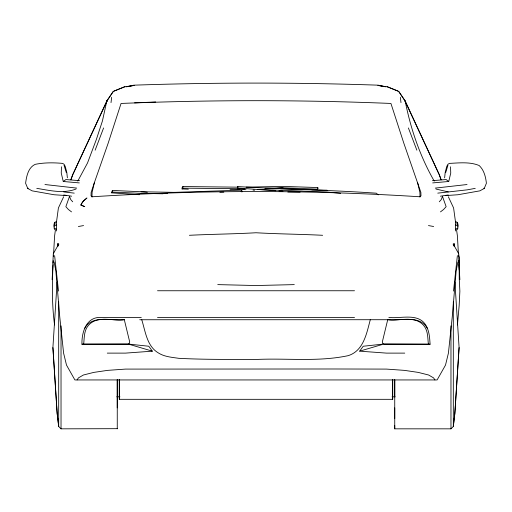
<?xml version="1.0" encoding="UTF-8"?>
<svg xmlns="http://www.w3.org/2000/svg" width="512" height="512" viewBox="0 0 512 512"><rect width="100%" height="100%" fill="white"/><g stroke="black" fill="none" stroke-linecap="round" stroke-linejoin="round"><path stroke-width="0.77" d="M117.261 428.678L61.03 428.832L58.688 426.49L58.688 301.939M61.03 428.832L61.03 325.862M119.309 379.603L119.328 399.322L392.666 399.322L392.659 379.597M392.666 399.322L392.691 379.603M454.899 282.067L459.091 347.565L454.848 413.51L453.312 426.49L450.97 428.832L394.739 428.832L394.739 425.446M394.739 418.682L394.746 380.397M52.838 263.283L53.318 253.683L58.81 243.987L58.406 245.44M91.968 197.05L92.083 192.454L94.413 182.522L108.147 143.245L121.056 103.45C210.944 99.776 301.043 99.776 390.931 103.45L403.84 143.245L420.87 192.371L420.986 195.834L419.629 196.762C310.675 189.824 201.344 189.83 92.39 196.762L91.034 195.834L91.142 192.371L94.413 182.522M56.397 230.97L56.544 221.542L54.88 222.291L54.035 224L53.939 226.362M61.485 166.797L61.248 173.075L63.258 181.485L79.315 182.906M54.81 229.741L54.125 228.038L54.221 225.76L55.059 224L54.88 222.291M52.128 279.686L52.979 264.589M53.427 256.64L53.517 255.053M53.606 253.459L54.592 235.974L55.437 229.754M58.688 426.49L57.152 413.51L52.909 347.565L57.101 282.067M459.091 347.565L454.848 413.267L453.312 426.342M188.333 189.19L182.074 188.954L182.208 187.347L182.925 186.554L238.118 187.162M182.074 188.954L182.79 188.16L182.925 186.554M246.086 187.142L283.085 186.4L317.69 187.546L317.555 189.152L282.976 187.776L264.883 188.307M107.277 353.12L125.491 353.12L152.352 351.162L148.774 346.234L128.262 344.051L81.939 344.218C81.651 333.242 85.587 318.31 98.81 317.414L141.286 317.414M81.939 344.218L83.667 344.122C84.397 337.677 83.885 330.259 88.64 325.139C97.562 315.194 113.037 321.318 124.499 319.622M453.504 291.098L457.382 255.629M444.627 177.824L445.184 172.512L446.784 166.374L447.955 164.269L449.37 163.398C459.213 162.918 469.869 161.658 479.149 165.517C484.019 170.048 485.702 176.851 486.4 183.251L484.23 188.467L479.827 190.861L457.984 194.739L445.818 195.571M455.603 230.97L455.456 221.542L457.12 222.291L456.941 224L457.779 225.76L457.875 228.038L457.19 229.741M111.014 102.624L111.654 97.338M139.405 194.726L111.744 192.864L111.936 191.258L112.57 190.445L141.005 191.75L177.453 192.422M111.744 192.864L112.371 192.051L112.57 190.445M241.21 191.75L241.408 190.144L173.491 192.39M241.952 191.968L242.086 190.893L241.408 190.144M56.493 221.978L58.4 207.981L63.648 196.762M457.44 324.947L459.162 305.568L459.872 291.206L459.258 278.931L459.046 256.826L458.682 253.683L453.19 243.987L453.594 245.44M238.938 189.274L237.376 189.178L237.632 186.56C283.827 189.35 330.157 189.958 376.314 193.19L378.272 194.861M432.685 182.906L448.742 181.485L450.752 173.075L450.515 166.797M129.536 86.291L134.15 85.402L124.269 86.899L113.971 91.104L113.146 91.629L106.816 100.992L102.419 120.998L96.448 139.219L87.52 162.989L77.773 181.094M427.462 328.544C419.795 314.24 400.39 321.306 387.718 319.718L382.362 341.798L382.547 343.213L383.77 344.051L430.093 344.218C429.645 337.683 429.318 330.867 425.811 325.114C418.01 312.544 400.781 318.938 388.851 317.414M370.285 319.75C366.643 333.28 363.667 350.72 348.301 355.629C318.067 362.112 286.662 357.997 256.013 359.482C230.259 359.354 204.486 359.68 178.752 358.317C171.821 357.274 164.486 356.838 158.419 352.966C146.854 346.221 145.421 331.379 141.754 319.75M445.715 172.512L447.942 165.261M70.854 179.802L72.57 174.95L107.283 100.403L113.146 91.629M71.066 179.373L72.736 174.771L106.822 100.992M95.142 150.189L103.597 127.949M77.082 379.942L78.419 377.907L83.379 375.014L93.805 372.397L107.533 370.374L125.498 369.094L334.234 368.986L386.528 369.094L404.499 370.374L418.227 372.397L428.634 375.014L433.594 377.907L434.931 379.942M84.563 328.544C92.23 314.24 111.642 321.306 124.314 319.718L129.664 341.798L129.485 343.213L128.262 344.051L152.352 351.162M359.68 351.162L363.258 346.234L383.77 344.051L359.68 351.162L386.534 353.12L404.755 353.12M439.296 201.792L441.293 199.539L442.477 196.416L446.138 206.682L443.622 209.466L440.48 211.885M66.182 195.571L54.016 194.739L32.173 190.861L27.77 188.467L28.096 188.147M63.258 181.485L65.907 179.539L79.571 180.678M455.52 229.267L457.875 228.038M113.971 91.104L124.928 86.72M54.221 225.76L56.666 225.03M36.774 188.365C49.747 190.4 63.245 193.965 75.994 189.043M126.4 86.848L133.824 85.171C215.264 82.394 296.806 82.4 378.246 85.171L385.613 86.848M475.226 188.365L467.27 189.837L437.766 193.133M78.368 226.515L83.558 225.574M440.371 196.192L448.269 194.963M467.046 184.531L435.309 188.102M432.429 180.678L446.093 179.539L448.742 181.485M272.723 188.698L282.976 187.776M280.608 188.819L311.898 189.696M230.022 189.69L244.358 189.005M134.541 102.874L155.699 101.971M189.408 235.29C211.629 234.176 233.843 234.022 256.013 232.755C278.189 234.022 300.403 234.176 322.624 235.29M287.795 192.019L300.096 192.096M294.285 284.614L256.013 285.536L217.747 284.614M219.866 192.256L223.821 192.166M384.205 344.173L430.093 344.218M387.533 319.622C398.995 321.318 414.464 315.194 423.386 325.139C428.141 330.253 427.635 337.677 428.365 344.122M83.667 344.122L127.827 344.173M243.558 188.755L182.79 188.16M387.718 319.718L139.693 319.75M157.517 290.752L354.509 290.752M157.51 317.414L354.522 317.414M116.742 396.819L119.936 396.819M392.064 396.819L395.251 396.819M161.094 193.427L167.43 193.434M119.328 399.322L119.334 379.597M162.995 193.792L140.806 193.357L112.371 192.051M295.987 189.562L302.368 189.69M311.949 189.888L327.11 190.202M237.306 187.981L257.632 189.491L326.483 191.968L340.627 193.318M242.854 189.498L245.984 189.683M253.03 190.099L254.592 190.189M257.632 189.491L275.808 190.733M278.97 190.95L282.918 191.219M141.005 191.75L147.347 192.262M76.691 188.102L44.954 184.531M63.693 191.917L74.234 193.133M440.928 179.373L439.264 174.771L405.178 100.992L398.854 91.629L398.029 91.104L387.731 86.899L377.914 85.402L382.502 86.291M63.731 194.963L71.629 196.192M428.461 225.574L433.645 226.515M436.006 189.043L448.307 191.917M455.334 225.03L457.779 225.76M387.072 86.72L398.029 91.104M54.125 228.038L56.48 229.267M71.52 211.885L68.378 209.466L65.862 206.682L69.517 196.416L70.707 199.539L72.704 201.792M483.904 188.147L484.23 188.467M317.69 187.546L318.291 188.314M398.854 91.629L404.717 100.403L439.43 174.95L441.146 179.802M434.227 181.094C420.032 156.371 410.656 128.883 405.178 100.992M448.352 196.762L453.6 207.981L455.507 221.978M457.12 222.291L457.965 224L458.061 226.362M27.77 188.467L25.6 183.251C26.509 176.32 28.186 167.565 35.174 164.346C44.218 162.528 53.478 162.56 62.63 163.398L64.045 164.269L65.216 166.374L66.816 172.512L67.373 177.824M404.717 100.403L405.126 101.427M408.403 127.949L416.858 150.189M64.058 165.261L66.285 172.512M417.581 182.522L419.904 192.454L420.026 197.05M54.566 324.947C51.699 303.603 52.173 282.061 53.203 260.627L54.285 262.643L55.846 270.893L59.782 317.171L63.597 353.12L66.496 365.075L74.893 379.942L437.114 379.942L445.517 365.075L448.416 353.12L452.224 317.171L456.166 270.893L457.722 262.643L458.803 260.627L459.245 269.958M456.563 229.754L457.408 235.974L458.394 253.459M54.618 255.629L58.496 291.098M400.346 97.338L400.986 102.624M58.688 426.342L57.152 413.267L52.909 347.565M237.632 186.56L237.702 187.757M458.483 255.053L458.573 256.64M459.021 264.589L459.872 279.686M459.046 256.826L459.162 263.283M117.254 380.397L117.261 407.872M453.312 301.939L453.312 426.49M450.97 325.862L450.97 428.832M394.739 379.405L394.739 396.32M394.739 407.872L394.739 428.832M117.261 379.405L117.261 428.832M57.965 243.437L57.747 246.541L57.965 243.437M107.27 100.403L106.874 101.427L107.283 100.403M81.702 203.405L80.992 205.12L84.755 206.618L80.73 205.005L83.354 200.979L86.95 197.984L83.36 201.146L81.702 203.405M454.272 246.528L454.035 243.437L454.253 246.541"/></g></svg>
